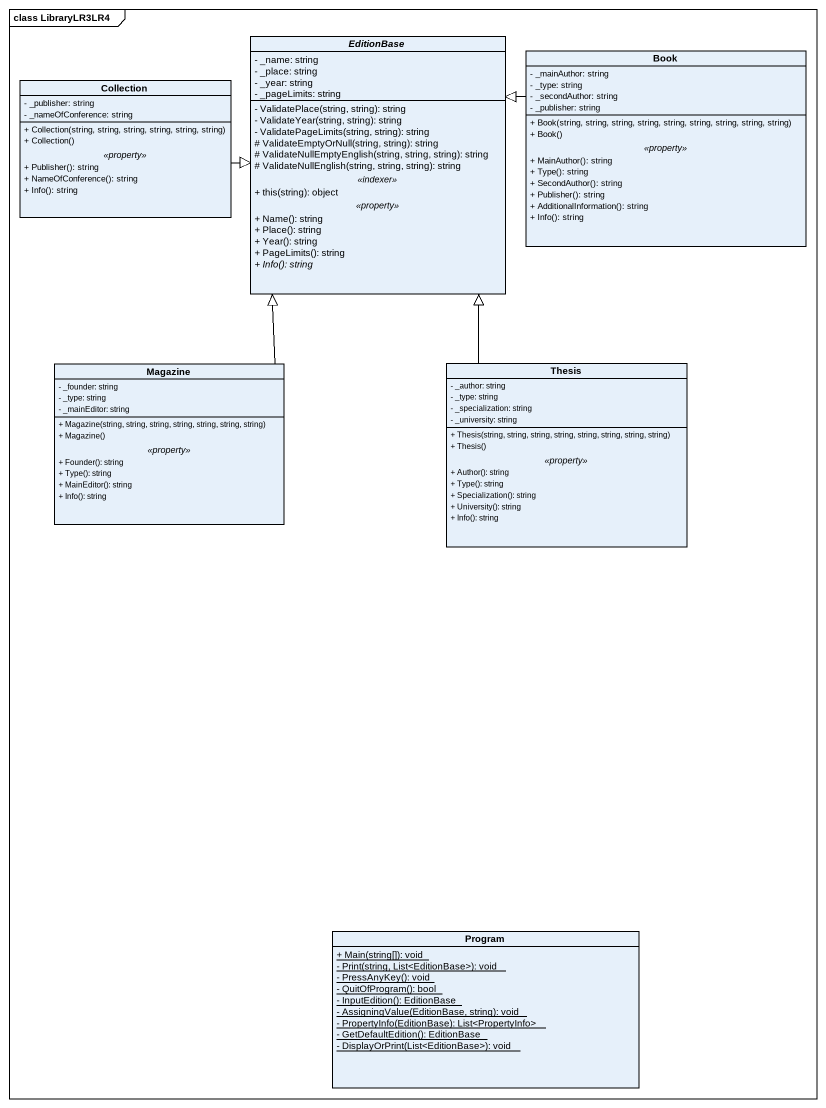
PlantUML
@startuml
mainframe class LibraryLR3LR4
hide circle
hide empty members
skinparam classAttributeIconSize 0
abstract class EditionBase {
  - _name: string
  - _place: string
  - _year: string
  - _pageLimits: string
  --
  - ValidatePlace(string, string): string
  - ValidateYear(string, string): string
  - ValidatePageLimits(string, string): string
  # ValidateEmptyOrNull(string, string): string
  # ValidateNullEmptyEnglish(string, string, string): string
  # ValidateNullEnglish(string, string, string): string
  .. <<indexer>> ..
  + this(string): object
  .. <<property>> ..
  + Name(): string
  + Place(): string
  + Year(): string
  + PageLimits(): string
  {abstract} + Info(): string
}
class Book {
  - _mainAuthor: string
  - _type: string
  - _secondAuthor: string
  - _publisher: string
  --
  + Book(string, string, string, string, string, string, string, string, string)
  + Book()
  .. <<property>> ..
  + MainAuthor(): string
  + Type(): string
  + SecondAuthor(): string
  + Publisher(): string
  + AdditionalInformation(): string
  + Info(): string
}
class Collection {
  - _publisher: string
  - _nameOfConference: string
  --
  + Collection(string, string, string, string, string, string)
  + Collection()
  .. <<property>> ..
  + Publisher(): string
  + NameOfConference(): string
  + Info(): string
}
class Magazine {
  - _founder: string
  - _type: string
  - _mainEditor: string
  --
  + Magazine(string, string, string, string, string, string, string)
  + Magazine()
  .. <<property>> ..
  + Founder(): string
  + Type(): string
  + MainEditor(): string
  + Info(): string
}
class Thesis {
  - _author: string
  - _type: string
  - _specialization: string
  - _university: string
  --
  + Thesis(string, string, string, string, string, string, string, string)
  + Thesis()
  .. <<property>> ..
  + Author(): string
  + Type(): string
  + Specialization(): string
  + University(): string
  + Info(): string
}
class Program {
  {static} + Main(string[]): void
  {static} - Print(string, List<EditionBase>): void
  {static} - PressAnyKey(): void
  {static} - QuitOfProgram(): bool
  {static} - InputEdition(): EditionBase
  {static} - AssigningValue(EditionBase, string): void
  {static} - PropertyInfo(EditionBase): List<PropertyInfo>
  {static} - GetDefaultEdition(): EditionBase
  {static} - DisplayOrPrint(List<EditionBase>): void
}
Book -left-|> EditionBase
Collection -right-|> EditionBase
Magazine -up-|> EditionBase
Thesis -up-|> EditionBase
@enduml
